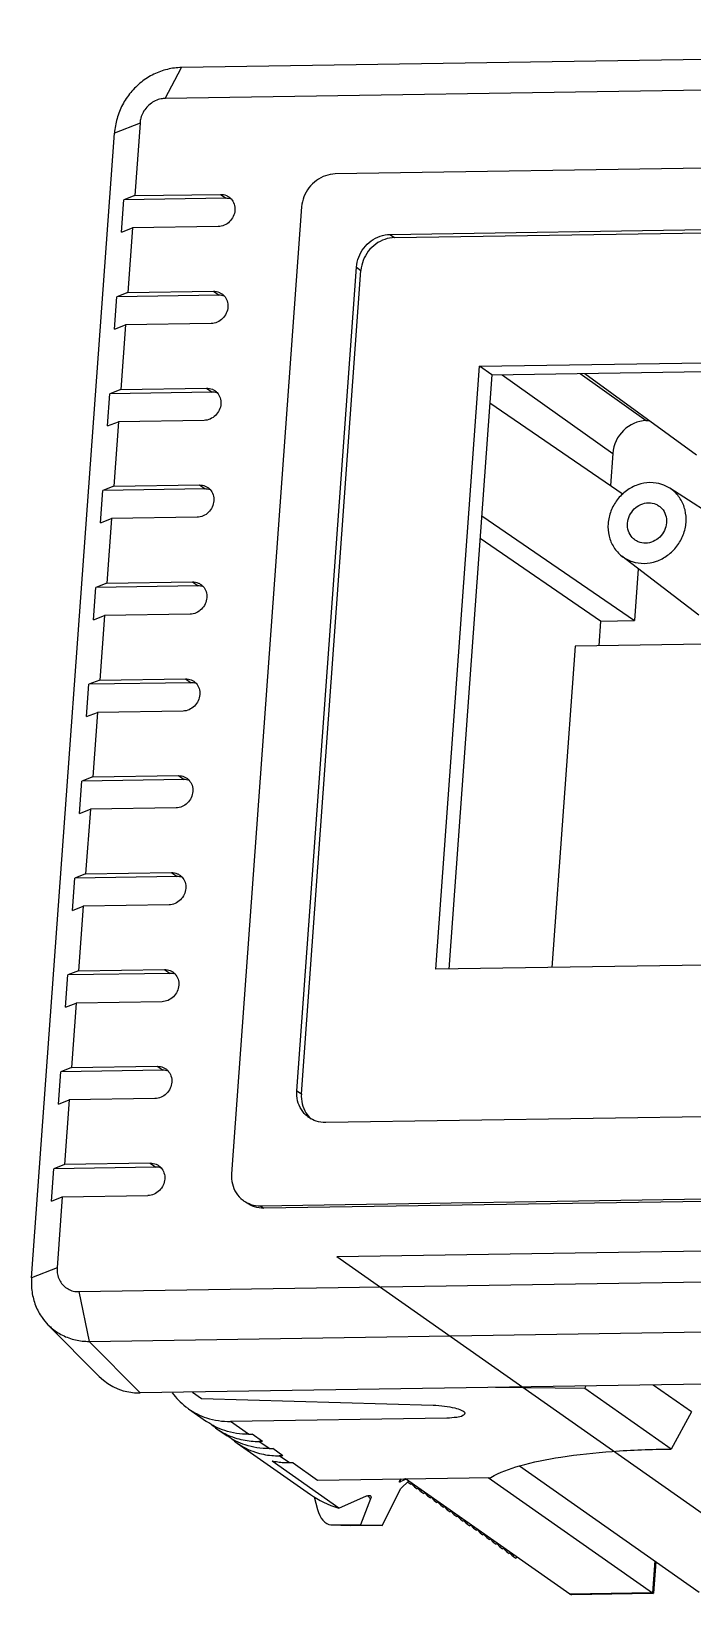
# Model space of a CAD drawing. Header units: millimetres. Extents: x 0 to 3909, y 0 to 1786.
# Drawn here: x 3632.5 to 3672.3, y 1518.1 to 1612.1 of the extents above; entities that cross this region are included whole.
import ezdxf

# ---------------------------------------------------------------- set-up
doc = ezdxf.new("R2010")
doc.units = ezdxf.units.MM
doc.header["$MEASUREMENT"] = 0
doc.layers.get('0').update_dxf_attribs({"linetype": 'CONTINUOUS'})

# ---------------------------------------------------------------- blocks, each defined once
blk = doc.blocks.new('dhgh')
at = {"color": 7, "linetype": 'Continuous'}
for p, q in [((-4690.539866428137, 1960.13001477049), (-4831.991602680817, 1957.94511824875)), ((-4691.523360917837, 1958.27469699269), (-4832.975097167977, 1956.08980047349)), ((-4832.975097167977, 1956.08980047349), (-4831.991602680817, 1957.94511824875)), ((-4834.484550440657, 1954.61403729599), (-4836.016811404576, 1954.00974977965)), ((-4834.484550440657, 1954.61403729599), (-4834.800673204397, 1950.24743770815)), ((-4840.999102321357, 1885.18943036443), (-4836.016811404576, 1954.00974977965)), ((-4702.857757667336, 1953.40213062405), (-4822.752215066157, 1951.55021286231)), ((-4834.800673204397, 1950.24743770815), (-4829.648407593277, 1950.32702080527)), ((-4829.648407593277, 1950.32702080527), (-4829.307338697056, 1950.08721490185)), ((-4835.587976770757, 1948.05094794061), (-4835.447426015537, 1949.99237368183)), ((-4834.800673204397, 1950.24743770815), (-4835.447426015537, 1949.99237368183)), ((-4829.307338697056, 1950.08721490185), (-4835.447426015537, 1949.99237368183)), ((-4824.767581416417, 1949.57982828391), (-4828.977076525476, 1891.43412738225)), ((-4819.457111864656, 1947.91652575073), (-4742.589672409596, 1949.10383815639)), ((-4819.184256748696, 1947.72468102901), (-4742.316817293637, 1948.91199343467)), ((-4835.587976770757, 1948.05094794061), (-4834.941223957077, 1948.30601196947)), ((-4834.941223957077, 1948.30601196947), (-4835.222325467516, 1944.42316048957)), ((-4829.788958348497, 1948.38559506405), (-4834.941223957077, 1948.30601196947)), ((-4819.457111864656, 1947.91652575073), (-4819.184256748696, 1947.72468102901)), ((-4825.056522466677, 1896.43978481313), (-4821.472478217456, 1945.94614117233)), ((-4824.783667350716, 1896.24794009141), (-4821.199623101496, 1945.75429645061)), ((-4821.472478217456, 1945.94614117233), (-4821.199623101496, 1945.75429645061)), ((-4836.009629033877, 1942.22667072203), (-4835.869078278656, 1944.16809646325)), ((-4835.222325467516, 1944.42316048957), (-4835.869078278656, 1944.16809646325)), ((-4829.728990962716, 1944.26293768327), (-4835.869078278656, 1944.16809646325)), ((-4835.222325467516, 1944.42316048957), (-4830.070059856396, 1944.50274358669)), ((-4830.070059856396, 1944.50274358669), (-4829.728990962716, 1944.26293768327)), ((-4836.009629033877, 1942.22667072203), (-4835.362876222736, 1942.48173475089)), ((-4835.362876222736, 1942.48173475089), (-4835.643977733176, 1938.59888327099)), ((-4830.210610611617, 1942.56131784547), (-4835.362876222736, 1942.48173475089)), ((-4814.078656357937, 1939.99804291615), (-4748.553851260996, 1941.01015434379)), ((-4816.703441705256, 1903.74191722941), (-4814.078656357937, 1939.99804291615)), ((-4813.328304790317, 1939.47046993015), (-4814.078656357937, 1939.99804291615)), ((-4813.328304790317, 1939.47046993015), (-4748.592928012917, 1940.47038766361)), ((-4813.328304790317, 1939.47046993015), (-4815.914013383177, 1903.75411092359)), ((-4812.705588082997, 1939.48008855963), (-4806.063192647976, 1934.75219255697)), ((-4808.023738658297, 1939.55240549653), (-4804.047903036197, 1936.72250210885)), ((-4807.739018574956, 1939.55680334905), (-4801.026064998096, 1934.66138331771)), ((-4836.431281299537, 1936.40239350345), (-4836.290730544317, 1938.34381924467)), ((-4835.643977733176, 1938.59888327099), (-4836.290730544317, 1938.34381924467)), ((-4830.150643225837, 1938.43866046469), (-4836.290730544317, 1938.34381924467)), ((-4835.643977733176, 1938.59888327099), (-4830.491712122057, 1938.67846636811)), ((-4830.491712122057, 1938.67846636811), (-4830.150643225837, 1938.43866046469)), ((-4813.449224284317, 1937.80021054779), (-4805.443502906916, 1932.30612257485)), ((-4836.431281299537, 1936.40239350345), (-4835.784528488397, 1936.65745752977)), ((-4835.784528488397, 1936.65745752977), (-4836.065629996297, 1932.77460605241)), ((-4830.632262877277, 1936.73704062689), (-4835.784528488397, 1936.65745752977)), ((-4804.047903036197, 1936.72250210885), (-4803.856474615397, 1936.72545895841)), ((-4806.063192647976, 1934.75219255697), (-4806.202564987976, 1932.82704425843)), ((-4836.852933562657, 1930.57811628487), (-4836.712382809977, 1932.51954202355)), ((-4836.065629996297, 1932.77460605241), (-4836.712382809977, 1932.51954202355)), ((-4830.572295491496, 1932.61438324611), (-4836.712382809977, 1932.51954202355)), ((-4836.065629996297, 1932.77460605241), (-4830.913364385176, 1932.85418914953)), ((-4830.913364385176, 1932.85418914953), (-4830.572295491496, 1932.61438324611)), ((-4797.724887066557, 1929.50875226917), (-4802.633388844657, 1932.66141351273)), ((-4836.852933562657, 1930.57811628487), (-4836.206180751517, 1930.83318031119)), ((-4836.206180751517, 1930.83318031119), (-4836.487282261956, 1926.95032883383)), ((-4831.053915140396, 1930.91276340831), (-4836.206180751517, 1930.83318031119)), ((-4813.941151926317, 1931.00522045987), (-4804.755358037337, 1924.70128389581)), ((-4806.793113291256, 1924.66980825137), (-4814.039772587596, 1929.64297454073)), ((-4800.879525369916, 1925.02200282003), (-4805.507124217316, 1928.57418405449)), ((-4804.529315233136, 1927.82361019623), (-4804.755358037337, 1924.70128389581)), ((-4836.487282261956, 1926.95032883383), (-4837.134035073097, 1926.69526480497)), ((-4830.993947754617, 1926.79010602753), (-4837.134035073097, 1926.69526480497)), ((-4836.487282261956, 1926.95032883383), (-4831.335016650837, 1927.02991192841)), ((-4831.335016650837, 1927.02991192841), (-4830.993947754617, 1926.79010602753)), ((-4837.274585828316, 1924.75383906629), (-4837.134035073097, 1926.69526480497)), ((-4837.274585828316, 1924.75383906629), (-4836.627833017177, 1925.00890309261)), ((-4836.627833017177, 1925.00890309261), (-4836.908934525077, 1921.12605161271)), ((-4831.475567406056, 1925.08848618973), (-4836.627833017177, 1925.00890309261)), ((-4749.780073492317, 1924.07236266699), (-4808.316904917277, 1923.16818911085)), ((-4806.793113291256, 1924.66980825137), (-4806.900239795316, 1923.19007125149)), ((-4806.793113291256, 1924.66980825137), (-4804.755358037337, 1924.70128389581)), ((-4808.316904917277, 1923.16818911085), (-4809.715468030737, 1903.84985510091)), ((-4836.908934525077, 1921.12605161271), (-4831.756668916497, 1921.20563470983)), ((-4831.756668916497, 1921.20563470983), (-4831.415600020277, 1920.96582880895)), ((-4837.696238093977, 1918.92956184771), (-4837.555687338757, 1920.87098758639)), ((-4836.908934525077, 1921.12605161271), (-4837.555687338757, 1920.87098758639)), ((-4831.415600020277, 1920.96582880895), (-4837.555687338757, 1920.87098758639)), ((-4837.696238093977, 1918.92956184771), (-4837.049485280297, 1919.18462587403)), ((-4837.049485280297, 1919.18462587403), (-4837.330586790737, 1915.30177439413)), ((-4831.897219669177, 1919.26420897115), (-4837.049485280297, 1919.18462587403)), ((-4838.117890357096, 1913.10528462913), (-4837.977339601876, 1915.04671036781)), ((-4837.330586790737, 1915.30177439413), (-4837.977339601876, 1915.04671036781)), ((-4831.837252285936, 1915.14155159037), (-4837.977339601876, 1915.04671036781)), ((-4837.330586790737, 1915.30177439413), (-4832.178321179616, 1915.38135749125)), ((-4832.178321179616, 1915.38135749125), (-4831.837252285936, 1915.14155159037)), ((-4838.117890357096, 1913.10528462913), (-4837.471137545956, 1913.36034865545)), ((-4837.471137545956, 1913.36034865545), (-4837.752239056396, 1909.47749717555)), ((-4832.318871934836, 1913.43993175257), (-4837.471137545956, 1913.36034865545)), ((-4838.539542622757, 1907.281007410551), (-4838.398991867536, 1909.22243314923)), ((-4837.752239056396, 1909.47749717555), (-4838.398991867536, 1909.22243314923)), ((-4832.258904549057, 1909.31727437179), (-4838.398991867536, 1909.22243314923)), ((-4837.752239056396, 1909.47749717555), (-4832.599973445276, 1909.55708027267)), ((-4832.599973445276, 1909.55708027267), (-4832.258904549057, 1909.31727437179)), ((-4838.539542622757, 1907.281007410551), (-4837.892789809077, 1907.53607143687)), ((-4837.892789809077, 1907.53607143687), (-4838.173891319517, 1903.65321995697)), ((-4832.740524200497, 1907.61565453399), (-4837.892789809077, 1907.53607143687)), ((-4751.178636608316, 1904.75402865705), (-4816.703441705256, 1903.74191722941)), ((-4838.961194885876, 1901.45673019197), (-4838.820644130657, 1903.39815593065)), ((-4838.173891319517, 1903.65321995697), (-4838.820644130657, 1903.39815593065)), ((-4832.680556814717, 1903.49299715067), (-4838.820644130657, 1903.39815593065)), ((-4838.173891319517, 1903.65321995697), (-4833.021625708397, 1903.73280305409)), ((-4833.021625708397, 1903.73280305409), (-4832.680556814717, 1903.49299715067)), ((-4838.961194885876, 1901.45673019197), (-4838.314442074737, 1901.71179421829)), ((-4838.314442074737, 1901.71179421829), (-4838.595543585177, 1897.82894273839)), ((-4833.162176463617, 1901.791377315411), (-4838.314442074737, 1901.71179421829)), ((-4838.595543585177, 1897.82894273839), (-4839.242296396316, 1897.57387871207)), ((-4833.102209077837, 1897.66871993209), (-4839.242296396316, 1897.57387871207)), ((-4838.595543585177, 1897.82894273839), (-4833.443277974056, 1897.90852583551)), ((-4833.443277974056, 1897.90852583551), (-4833.102209077837, 1897.66871993209)), ((-4839.382847151537, 1895.63245297085), (-4839.242296396316, 1897.57387871207)), ((-4839.382847151537, 1895.63245297085), (-4838.736094340396, 1895.88751699971)), ((-4838.736094340396, 1895.88751699971), (-4839.017195848297, 1892.00466551981)), ((-4833.583828729276, 1895.96710009683), (-4838.736094340396, 1895.88751699971)), ((-4825.056522466677, 1896.43978481313), (-4824.783667350716, 1896.24794009141)), ((-4746.454818166716, 1895.71463031729), (-4823.322257624317, 1894.52731791163)), ((-4833.864930237177, 1892.08424861693), (-4839.017195848297, 1892.00466551981)), ((-4833.864930237177, 1892.08424861693), (-4833.523861343497, 1891.84444271351)), ((-4839.804499414657, 1889.80817575227), (-4839.663948661977, 1891.74960149349)), ((-4839.017195848297, 1892.00466551981), (-4839.663948661977, 1891.74960149349)), ((-4833.523861343497, 1891.84444271351), (-4839.663948661977, 1891.74960149349)), ((-4827.242811683116, 1889.52166048329), (-4707.348354284297, 1891.37357824249)), ((-4707.143712948597, 1891.22969470247), (-4827.038170344877, 1889.37777694073)), ((-4839.157746603517, 1890.06323978113), (-4834.005480992397, 1890.14282287571)), ((-4839.804499414657, 1889.80817575227), (-4839.157746603517, 1890.06323978113)), ((-4839.157746603517, 1890.06323978113), (-4839.466841829877, 1885.79371147743)), ((-4827.242811683116, 1889.52166048329), (-4827.038170344877, 1889.37777694073)), ((-4710.249078503157, 1888.18864325601), (-4822.644273514196, 1886.45256085061)), ((-4838.167925758677, 1884.36132702953), (-4696.716189505996, 1886.54622355127)), ((-4797.916778630957, 1869.06663293013), (-4822.644273514196, 1886.45256085061)), ((-4839.466841829877, 1885.79371147743), (-4840.999102321357, 1885.18943036443)), ((-4838.167925758677, 1884.36132702953), (-4837.535326607316, 1881.36973209833)), ((-4837.535326607316, 1881.36973209833), (-4696.083590354637, 1883.55462861753)), ((-4840.017975365657, 1882.37495619405), (-4836.938234964317, 1879.26124952333)), ((-4837.535326607316, 1881.36973209833), (-4834.470897099916, 1878.27150518329)), ((-4691.974628503996, 1880.47253579519), (-4834.470897099916, 1878.27150518329)), ((-4831.330886613377, 1878.32000651885), (-4830.794065972516, 1877.94256735501)), ((-4830.794065972516, 1877.94256735501), (-4816.865928464356, 1877.53909766665)), ((-4807.745964517377, 1878.54648244639), (-4813.109268835196, 1878.60146187669)), ((-4802.558459581256, 1874.89914221505), (-4807.745964517377, 1878.54648244639)), ((-4801.330917471956, 1877.13350685223), (-4803.627058863916, 1878.74792630563)), ((-4831.570597944977, 1877.32031670721), (-4830.479177481137, 1876.55293781779)), ((-4801.330917471956, 1877.13350685223), (-4802.558459581256, 1874.89914221505)), ((-4829.865253468956, 1876.12128719519), (-4829.251329459316, 1875.68963657005)), ((-4816.033657149476, 1876.75793831965), (-4829.046156590517, 1876.55694421567)), ((-4827.954736126677, 1875.78956532879), (-4829.046156590517, 1876.55694421567)), ((-4828.637405447136, 1875.25798594491), (-4824.233897678097, 1872.16187495401)), ((-4827.954736126677, 1875.78956532879), (-4827.736704276736, 1875.79293309955)), ((-4827.122780267096, 1875.36128247441), (-4827.736704276736, 1875.79293309955)), ((-4827.122780267096, 1875.36128247441), (-4827.340812114497, 1875.35791470365)), ((-4826.726888104857, 1874.92626408105), (-4827.340812114497, 1875.35791470365)), ((-4826.726888104857, 1874.92626408105), (-4826.508856254917, 1874.92963185181)), ((-4822.532559079256, 1871.35055512123), (-4826.543961406956, 1874.17097635871)), ((-4825.894932245276, 1874.49798122667), (-4826.508856254917, 1874.92963185181)), ((-4825.894932245276, 1874.49798122667), (-4826.112964092677, 1874.49461345591)), ((-4825.499040083037, 1874.06296283077), (-4826.112964092677, 1874.49461345591)), ((-4825.281008233096, 1874.06633060153), (-4825.499040083037, 1874.06296283077)), ((-4825.281008233096, 1874.06633060153), (-4823.815492347777, 1873.03592482643)), ((-4811.664672839457, 1873.88364790873), (-4800.863966048737, 1866.28965948993)), ((-4823.815492347777, 1873.03592482643), (-4813.400688458097, 1873.19679431927)), ((-4819.925385919217, 1870.30343506917), (-4818.806774762997, 1872.51694114507)), ((-4818.887581817537, 1872.91617700395), (-4818.890436294936, 1872.91885743547)), ((-4818.890084951977, 1872.97199410085), (-4818.842594803116, 1872.91962416495)), ((-4818.888077851597, 1872.95980274855), (-4818.864371330556, 1872.99531175043)), ((-4818.864371330556, 1872.99531175043), (-4818.771556807016, 1873.11383463251)), ((-4818.472939923937, 1873.07990146949), (-4818.842594803116, 1872.91962416495)), ((-4818.332186080477, 1872.98093729353), (-4818.806774762997, 1872.51694114507)), ((-4818.672115090736, 1873.11537063147), (-4818.606149868337, 1873.06899041435)), ((-4818.514153501656, 1873.10887878009), (-4818.606149868337, 1873.06899041435)), ((-4808.644450772216, 1866.16948030687), (-4818.526583809537, 1873.11761854163)), ((-4818.381762438017, 1872.91122337149), (-4818.398384954937, 1872.92955391649)), ((-4818.319546677257, 1872.97205051425), (-4818.381762438017, 1872.91122337149)), ((-4818.381762438017, 1872.91122337149), (-4818.211227988637, 1872.79132042105)), ((-4818.119231624497, 1872.83120878679), (-4818.211227988637, 1872.79132042105)), ((-4817.986840558317, 1872.63355338073), (-4818.152857432277, 1872.81662909535)), ((-4817.924624797557, 1872.69438052095), (-4817.986840558317, 1872.63355338073)), ((-4817.986840558317, 1872.63355338073), (-4817.816306111476, 1872.51365042775)), ((-4817.724309744796, 1872.55353879603), (-4817.816306111476, 1872.51365042775)), ((-4817.591918681157, 1872.35588338743), (-4817.757935555117, 1872.53895910459)), ((-4817.529702920397, 1872.41671053019), (-4817.591918681157, 1872.35588338743)), ((-4817.591918681157, 1872.35588338743), (-4817.421384231777, 1872.23598043699)), ((-4817.329387867637, 1872.27586880273), (-4817.421384231777, 1872.23598043699)), ((-4813.558322478617, 1873.19435946511), (-4803.676189441297, 1866.24622123035)), ((-4824.006348600557, 1872.02856230725), (-4823.811103646876, 1871.25827957299)), ((-4822.532559079256, 1871.35055512123), (-4820.859077907557, 1872.07615368527)), ((-4820.617905781317, 1871.90658530711), (-4821.235323990217, 1870.35013319269)), ((-4820.617905781317, 1871.90658530711), (-4820.785925313196, 1872.09186946029)), ((-4817.196996801456, 1872.07821339667), (-4817.363013675416, 1872.26128911129)), ((-4817.134781040697, 1872.13904053689), (-4817.196996801456, 1872.07821339667)), ((-4817.196996801456, 1872.07821339667), (-4817.026462354616, 1871.95831044369)), ((-4816.934465987937, 1871.99819881197), (-4817.026462354616, 1871.95831044369)), ((-4816.802074924297, 1871.80054340337), (-4816.968091798257, 1871.98361912053)), ((-4816.739859163536, 1871.86137054613), (-4816.802074924297, 1871.80054340337)), ((-4816.802074924297, 1871.80054340337), (-4816.631540474917, 1871.68064045293)), ((-4816.539544110777, 1871.72052881867), (-4816.631540474917, 1871.68064045293)), ((-4816.407153044596, 1871.52287341007), (-4816.573169921096, 1871.70594912723)), ((-4816.344937283837, 1871.58370055283), (-4816.407153044596, 1871.52287341007)), ((-4816.407153044596, 1871.52287341007), (-4816.236618597757, 1871.40297045963)), ((-4816.144622233616, 1871.44285882791), (-4816.236618597757, 1871.40297045963)), ((-4816.012231167437, 1871.24520341931), (-4816.178248041397, 1871.42827913647)), ((-4815.950015406676, 1871.30603055953), (-4816.012231167437, 1871.24520341931)), ((-4816.012231167437, 1871.24520341931), (-4815.841696718056, 1871.12530046887)), ((-4815.749700353917, 1871.16518883461), (-4815.841696718056, 1871.12530046887)), ((-4815.617309287736, 1870.96753342601), (-4815.783326164236, 1871.15060914317)), ((-4815.555093529517, 1871.02836056877), (-4815.617309287736, 1870.96753342601)), ((-4815.617309287736, 1870.96753342601), (-4815.446774840897, 1870.84763047557)), ((-4815.354778476756, 1870.88751884131), (-4815.446774840897, 1870.84763047557)), ((-4815.222387410577, 1870.68986343525), (-4815.388404284537, 1870.87293914987)), ((-4815.160171649817, 1870.75069057547), (-4815.222387410577, 1870.68986343525)), ((-4815.222387410577, 1870.68986343525), (-4815.051852963737, 1870.56996048481)), ((-4814.959856597056, 1870.60984885055), (-4815.051852963737, 1870.56996048481)), ((-4814.827465530876, 1870.41219344195), (-4814.993482407377, 1870.59526915911)), ((-4814.765249772657, 1870.47302058471), (-4814.827465530876, 1870.41219344195)), ((-4814.827465530876, 1870.41219344195), (-4814.656931084037, 1870.29229049151)), ((-4823.003880059397, 1870.34850983551), (-4821.839252533437, 1870.30696396229)), ((-4823.003817562697, 1870.34921386763), (-4822.986817462077, 1870.34818968375)), ((-4822.986817462077, 1870.34818968375), (-4821.235323990217, 1870.35013319269)), ((-4822.986817462077, 1870.34818968375), (-4821.821285914557, 1870.30661156269)), ((-4821.821285914557, 1870.30661156269), (-4821.839668714976, 1870.30777546181)), ((-4819.925385919217, 1870.30343506917), (-4821.821285914557, 1870.30661156269)), ((-4821.235323990217, 1870.35013319269), (-4819.925385919217, 1870.30343506917)), ((-4814.564934719897, 1870.33217885725), (-4814.656931084037, 1870.29229049151)), ((-4814.432543653716, 1870.13452345119), (-4814.598560527676, 1870.31759916581)), ((-4814.370327892957, 1870.19535059141), (-4814.432543653716, 1870.13452345119)), ((-4814.432543653716, 1870.13452345119), (-4814.262009206876, 1870.01462049821)), ((-4814.170012840197, 1870.05450886649), (-4814.262009206876, 1870.01462049821)), ((-4814.037621774017, 1869.85685345789), (-4814.203638650517, 1870.03992917505)), ((-4813.975406015797, 1869.91768060065), (-4814.037621774017, 1869.85685345789)), ((-4814.037621774017, 1869.85685345789), (-4813.867087327177, 1869.73695050745)), ((-4813.775090963037, 1869.77683887319), (-4813.867087327177, 1869.73695050745)), ((-4813.642699896856, 1869.57918346713), (-4813.808716770816, 1869.76225918175)), ((-4813.580484136097, 1869.64001060735), (-4813.642699896856, 1869.57918346713)), ((-4813.642699896856, 1869.57918346713), (-4813.472165450017, 1869.45928051415)), ((-4813.380169083337, 1869.49916888243), (-4813.472165450017, 1869.45928051415)), ((-4813.247778017157, 1869.30151347383), (-4813.413794893657, 1869.48458919099)), ((-4813.185562258936, 1869.36234061659), (-4813.247778017157, 1869.30151347383)), ((-4813.247778017157, 1869.30151347383), (-4813.077243570317, 1869.18161052339)), ((-4812.985247206177, 1869.22149888913), (-4813.077243570317, 1869.18161052339)), ((-4812.852856139996, 1869.02384348053), (-4813.018873013956, 1869.20691919769)), ((-4812.790640379237, 1869.08467062329), (-4812.852856139996, 1869.02384348053)), ((-4812.852856139996, 1869.02384348053), (-4812.682321693157, 1868.90394053009)), ((-4812.590325326477, 1868.94382889583), (-4812.682321693157, 1868.90394053009)), ((-4812.457934262837, 1868.74617348977), (-4812.623951136797, 1868.92924920693)), ((-4812.395718502077, 1868.80700062999), (-4812.457934262837, 1868.74617348977)), ((-4812.457934262837, 1868.74617348977), (-4812.287399813456, 1868.62627053933)), ((-4812.195403449316, 1868.66615890507), (-4812.287399813456, 1868.62627053933)), ((-4812.063012383136, 1868.46850349647), (-4812.229029257096, 1868.65157921363)), ((-4812.000796622377, 1868.52933063923), (-4812.063012383136, 1868.46850349647)), ((-4812.063012383136, 1868.46850349647), (-4811.892477936297, 1868.34860054603)), ((-4811.800481569617, 1868.38848891177), (-4811.892477936297, 1868.34860054603)), ((-4803.536984202817, 1868.16906139279), (-4803.676189441297, 1866.24622123035)), ((-4803.473935865617, 1868.12473204025), (-4803.611255715437, 1866.22793475689)), ((-4803.676189441297, 1866.24622123035), (-4808.644450772216, 1866.16948030687)), ((-4808.644450772216, 1866.16948030687), (-4808.545465112937, 1866.14051837089)), ((-4803.675718568476, 1866.21573659739), (-4808.539319153677, 1866.14061228739)), ((-4803.676189441297, 1866.24622123035), (-4803.618521260976, 1866.21820354445)), ((-4803.618491357556, 1866.21868787165), (-4803.610609968697, 1866.22307899063))]:
    blk.add_line(p, q, dxfattribs=at)
for centre, radius, start, end in [((-4829.293854893696, 1949.20213847033), 0.8851791364199999, 81.51854845637769, 90.87281194860095), ((-4829.289783253376, 1949.22385892981), 0.8630960894, 69.48029658380185, 81.57322088737465), ((-4829.715507159357, 1943.37786125175), 0.8851791364199999, 81.51854845648364, 90.87281194849675), ((-4829.711435516497, 1943.39958171123), 0.8630960894, 69.48029658369055, 81.57322088737465), ((-4830.137159422477, 1937.55358403317), 0.8851791364199999, 81.51854845637769, 90.87281194860095), ((-4830.133087782157, 1937.57530449265), 0.8630960894, 69.48029658380185, 81.57322088737465), ((-4830.558811688136, 1931.72930681459), 0.8851791364199999, 81.51854845648364, 90.87281194849675), ((-4830.554740047817, 1931.75102727407), 0.8630960894, 69.48029658369055, 81.57322088737465), ((-4830.980463951257, 1925.90502959601), 0.8851791364199999, 81.51854845637769, 90.87281194860095), ((-4830.976392310937, 1925.92675005549), 0.8630960894, 69.48029658369055, 81.57322088737465), ((-4831.402116216917, 1920.08075237743), 0.8851791364199999, 81.51854845637769, 90.87281194860095), ((-4831.398044576596, 1920.10247283691), 0.8630960894, 69.48029658369055, 81.57322088737465), ((-4831.823768480037, 1914.25647515885), 0.8851791364199999, 81.51854845637769, 90.87281194860095), ((-4831.819696839717, 1914.27819561833), 0.8630960894, 69.48029658369055, 81.57322088737465), ((-4832.245420745697, 1908.43219794027), 0.8851791364199999, 81.51854845648364, 90.87281194849675), ((-4832.241349105377, 1908.45391839975), 0.8630960894, 69.48029658369055, 81.57322088737465), ((-4832.667073011356, 1902.60792072169), 0.8851791364199999, 81.51854845648364, 90.87281194849675), ((-4832.663001368497, 1902.62964117863), 0.8630960894, 69.48029658380185, 81.57322088732121), ((-4833.088725274476, 1896.78364350057), 0.8851791364199999, 81.51854845637769, 90.87281194860095), ((-4833.084653634157, 1896.80536396005), 0.8630960894, 69.48029658369055, 81.57322088737465), ((-4833.510377540137, 1890.95936628199), 0.8851791364199999, 81.51854845637769, 90.87281194860095), ((-4833.506305899817, 1890.98108674147), 0.8630960894, 69.48029658380185, 81.57322088737465), ((-4827.514944715176, 1879.46637556723), 4.088164904679999, 229.1146136606932, 234.8765339303965), ((-4826.287096693357, 1878.60307431949), 4.088164904679999, 229.1146136606932, 234.8765339303965), ((-4827.409431926457, 1879.80830561489), 4.450919896719999, 265.009818340186, 270.8833637672906), ((-4826.181583904637, 1878.94500436461), 4.450919896719999, 265.009818340186, 270.8833637672906)]:
    blk.add_arc(centre, radius, start, end, dxfattribs=at)
for centre, major_axis, ratio, start_param, end_param in [((-4804.188316364716, 1934.78100464819), (1.1500747382, 1.636261777), 0.9089999201000001, 0.5834520481000001, 2.1541722225), ((-4834.179125290777, 1882.15984413507), (2.324662002939999, 3.268086775979999), 0.9066442348, -3.2986210721, -2.5538852362), ((-4806.888873556936, 1877.94386088303), (0.8663320062200002, 2.46991912924), 0.3875032565999999, 1.4002424129, 1.4617057902), ((-4819.690132775297, 1875.07933174545), (6.086384222939998, 0.4919609287), 0.6654724715, -2.4667613801, -2.1096830796), ((-4823.179289401237, 1871.35540331067), (-0.3125621663400001, 0.9888928380600002), 0.6118298537, 1.4763496653, 2.9256318965)]:
    blk.add_ellipse(centre, major_axis=major_axis, ratio=ratio, start_param=start_param, end_param=end_param, dxfattribs=at)
for points, start_tangent, end_tangent in [([(-4831.991602680817, 1957.94511824875), (-4832.840127872257, 1957.83992306925), (-4833.657820227217, 1957.54451656075), (-4834.403855682057, 1957.07356820115), (-4835.040860427856, 1956.45077352345), (-4835.537242942837, 1955.70703742139), (-4835.868018296016, 1954.87958435189), (-4836.016811404576, 1954.00974977965)], (-0.9999621470518104, -0.008700831197847477), (-0.06204915203301158, -0.9980730948843298)), ([(-4832.975099489537, 1956.08995205053), (-4833.220043017936, 1956.06408846751), (-4833.563821294057, 1955.95154165425), (-4833.877184398597, 1955.75655294085), (-4834.140508169637, 1955.49135718219), (-4834.337438677477, 1955.17242363667), (-4834.455619032937, 1954.81972414903), (-4834.484695802317, 1954.61404791065)], (-0.9998828489902013, -0.0153064788647932), (-0.07281866569801727, -0.9973451969734254)), ([(-4822.752215066157, 1951.55021286231), (-4823.338443990217, 1951.44624394909), (-4823.881046829317, 1951.16241196151), (-4824.326909839036, 1950.72650034921), (-4824.632388836917, 1950.18117917671), (-4824.767581416417, 1949.57982828391)], (-0.9998807282788778, -0.01544439110166447), (-0.07220666338387713, -0.9973896920276284)), ([(-4829.648407593277, 1950.32702080527), (-4829.293198377356, 1950.25788137535), (-4829.143413396257, 1950.17414068939)], (0.9998807282701495, 0.0154443916667389), (0.8177855468802813, -0.5755230658398666)), ([(-4829.143413396257, 1950.17414068939), (-4829.006044986716, 1950.05281267957), (-4828.826802205756, 1949.74429939769), (-4828.781033049137, 1949.37458191005), (-4828.877610072137, 1949.00236314979), (-4829.101064697616, 1948.68456055451), (-4829.421061502377, 1948.46668874743), (-4829.788958348497, 1948.38559506405)], (0.8177855473139801, -0.5755230652236053), (-0.9998807282851457, -0.01544439069587285)), ([(-4821.472478217456, 1945.94614117233), (-4821.337285637956, 1946.54749206767), (-4821.031806637537, 1947.09281323763), (-4820.585943630356, 1947.52872484993), (-4820.043340791257, 1947.81255684005), (-4819.457111864656, 1947.91652575073)], (0.07220666338387713, 0.9973896920276284), (0.9998807282788778, 0.01544439110166447)), ([(-4819.184256748696, 1947.72468102901), (-4819.770485675297, 1947.62071211833), (-4820.313088514396, 1947.33688012821), (-4820.758951521577, 1946.90096851591), (-4821.064430521997, 1946.35564734341), (-4821.199623101496, 1945.75429645061)], (-0.9998807282788778, -0.01544439110166447), (-0.07220666338387713, -0.9973896920276284)), ([(-4829.565065659377, 1944.34986347081), (-4829.427697249836, 1944.22853546099), (-4829.248454468877, 1943.92002217911), (-4829.202685314796, 1943.55030469147), (-4829.299262337797, 1943.17808593121), (-4829.522716963276, 1942.86028333593), (-4829.842713765496, 1942.64241152885), (-4830.210610611617, 1942.56131784547)], (0.8177855473139801, -0.5755230652236053), (-0.9998807282851457, -0.01544439069587285)), ([(-4830.070059856396, 1944.50274358669), (-4829.714850640476, 1944.43360415677), (-4829.565065659377, 1944.34986347081)], (0.9998807282701495, 0.0154443916667389), (0.8177855468802813, -0.5755230658398666)), ([(-4829.986717925037, 1938.52558625223), (-4829.849349515496, 1938.40425824241), (-4829.670106734537, 1938.09574496053), (-4829.624337577917, 1937.72602747289), (-4829.720914603457, 1937.35380871009), (-4829.944369226397, 1937.03600611481), (-4830.264366031157, 1936.81813431027), (-4830.632262877277, 1936.73704062689)], (0.8177855473139801, -0.5755230652236053), (-0.9998807282851457, -0.01544439069587285)), ([(-4830.491712122057, 1938.67846636811), (-4830.136502906136, 1938.60932693819), (-4829.986717925037, 1938.52558625223)], (0.9998807282701495, 0.0154443916667389), (0.8177855468802813, -0.5755230658398666)), ([(-4830.408370188156, 1932.70130903111), (-4830.271001778617, 1932.57998102383), (-4830.091758997656, 1932.27146774195), (-4830.045989843577, 1931.90175025431), (-4830.142566866576, 1931.52953149151), (-4830.366021492056, 1931.21172889623), (-4830.686018296817, 1930.99385709169), (-4831.053915140396, 1930.91276340831)], (0.8177855473139801, -0.5755230652236053), (-0.9998807282851457, -0.01544439069587285)), ([(-4830.913364385176, 1932.85418914953), (-4830.558155169257, 1932.78504971961), (-4830.408370188156, 1932.70130903111)], (0.9998807282701495, 0.0154443916667389), (0.8177855468802813, -0.5755230658398666)), ([(-4802.632518470476, 1932.66076576193), (-4803.108244666597, 1932.88725798611), (-4803.823833212557, 1932.99484719181), (-4804.556619369537, 1932.86488605219), (-4805.234872917777, 1932.51009606581), (-4805.792201678656, 1931.96520655107), (-4806.174050429817, 1931.28355508735), (-4806.343041153556, 1930.53186646881)], (-0.8414061646204294, 0.5404032440120423), (-0.07220666287978163, -0.9973896920641229)), ([(-4801.656002160877, 1930.60426356811), (-4801.716411455856, 1931.35240881807), (-4802.000307481916, 1932.02377703337), (-4802.479900523236, 1932.55265001169), (-4802.632518470476, 1932.66076576193)], (0.07220666276387325, 0.9973896920725139), (-0.8414061647840269, 0.5404032437573217)), ([(-4805.171281404117, 1930.54996574427), (-4805.048469975876, 1931.01568813515), (-4804.765965676776, 1931.41326396433), (-4804.383143041357, 1931.67497690547)], (0.07220666231070161, 0.9973896921053217), (0.9126820393931142, 0.4086703989393241)), ([(-4804.383143041357, 1931.67497690547), (-4804.366777221917, 1931.68216591573), (-4803.911677436156, 1931.78145610577), (-4803.469951136476, 1931.69601850169), (-4803.280759256797, 1931.59048065841)], (0.9126820389103727, 0.4086704000174285), (0.8179970781377249, -0.5752223745284467)), ([(-4803.280759256797, 1931.59048065841), (-4803.108847149517, 1931.43886020473), (-4802.883340280237, 1931.04913123311), (-4802.827761910316, 1930.58616429265)], (0.817997078255134, -0.5752223743614848), (-0.07220666244615166, -0.9973896920955156)), ([(-4805.507309048036, 1928.57432651039), (-4804.890798647837, 1928.24887205081), (-4804.175210099336, 1928.14128284511), (-4803.442423944896, 1928.27124398473), (-4802.764170396656, 1928.62603397111), (-4802.206841633237, 1929.17092348585), (-4801.824992884616, 1929.85257494957), (-4801.656002160877, 1930.60426356811)], (0.7932288998374787, -0.608923568654247), (0.07220666323115128, 0.9973896920386851)), ([(-4804.718284057637, 1929.54564937851), (-4804.890196164917, 1929.69726983219), (-4805.115703034196, 1930.08699880381), (-4805.171281404117, 1930.54996574427)], (-0.817997078255134, 0.5752223743614848), (0.07220666244615166, 0.9973896920955156)), ([(-4802.827761910316, 1930.58616429265), (-4802.950573336017, 1930.12044190177), (-4803.233077637657, 1929.72286607259), (-4803.632266092516, 1929.45396412119), (-4804.087365878277, 1929.35467393115), (-4804.529092177956, 1929.44011153523), (-4804.718284057637, 1929.54564937851)], (-0.07220666322507388, -0.9973896920391251), (-0.8179970783298056, 0.5752223742552977)), ([(-4806.343041153556, 1930.53186646881), (-4806.282631858577, 1929.78372121885), (-4805.998735832516, 1929.11235300355), (-4805.519142791197, 1928.58348002523), (-4805.507309048036, 1928.57432651039)], (-0.07220666306191235, -0.9973896920509373), (0.7932288993833626, -0.6089235692458119)), ([(-4830.830022453816, 1926.87703181253), (-4830.692654044276, 1926.75570380525), (-4830.513411263317, 1926.44719052337), (-4830.467642109236, 1926.07747303573), (-4830.564219132237, 1925.70525427293), (-4830.787673757717, 1925.38745167765), (-4831.107670559937, 1925.16957987311), (-4831.475567406056, 1925.08848618973)], (0.8177855473139801, -0.5755230652236053), (-0.9998807282851457, -0.01544439069587285)), ([(-4831.335016650837, 1927.02991192841), (-4830.979807434916, 1926.96077250103), (-4830.830022453816, 1926.87703181253)], (0.9998807282701495, 0.0154443916667389), (0.8177855468802813, -0.5755230658398666)), ([(-4831.756668916497, 1921.20563470983), (-4831.401459700577, 1921.13649528245), (-4831.251674719477, 1921.05275459395)], (0.9998807282701495, 0.0154443916667389), (0.8177855468802813, -0.5755230658398666)), ([(-4831.251674719477, 1921.05275459395), (-4831.114306307397, 1920.93142658667), (-4830.935063526436, 1920.62291330479), (-4830.889294372357, 1920.25319581715), (-4830.985871395356, 1919.88097705435), (-4831.209326020837, 1919.56317445907), (-4831.529322825597, 1919.34530265453), (-4831.897219669177, 1919.26420897115)], (0.8177855473139801, -0.5755230652236053), (-0.9998807282851457, -0.01544439069587285)), ([(-4831.673326982596, 1915.22847737537), (-4831.535958573057, 1915.10714936809), (-4831.356715792097, 1914.79863608621), (-4831.310946638017, 1914.42891859857), (-4831.407523661017, 1914.05669983577), (-4831.630978286496, 1913.73889724049), (-4831.950975088716, 1913.52102543595), (-4832.318871934836, 1913.43993175257)], (0.8177855473139801, -0.5755230652236053), (-0.9998807282851457, -0.01544439069587285)), ([(-4832.178321179616, 1915.38135749125), (-4831.823111963697, 1915.31221806387), (-4831.673326982596, 1915.22847737537)], (0.9998807282701495, 0.0154443916667389), (0.8177855468802813, -0.5755230658398666)), ([(-4832.094979248257, 1909.40420015679), (-4831.957610838716, 1909.28287214951), (-4831.778368057757, 1908.97435886509), (-4831.732598901137, 1908.60464137999), (-4831.829175924137, 1908.23242261719), (-4832.052630549617, 1907.91462002191), (-4832.372627354376, 1907.69674821483), (-4832.740524200497, 1907.61565453399)], (0.8177855473139801, -0.5755230652236053), (-0.9998807282851457, -0.01544439069587285)), ([(-4832.599973445276, 1909.55708027267), (-4832.244764229356, 1909.48794084529), (-4832.094979248257, 1909.40420015679)], (0.9998807282701495, 0.0154443916667389), (0.8177855468802813, -0.5755230658398666)), ([(-4832.516631511377, 1903.57992293821), (-4832.379263101837, 1903.45859493093), (-4832.200020320876, 1903.15008164651), (-4832.154251166797, 1902.78036415887), (-4832.250828189796, 1902.40814539861), (-4832.474282815277, 1902.09034280333), (-4832.794279617497, 1901.87247099625), (-4833.162176463617, 1901.791377315411)], (0.8177855473139801, -0.5755230652236053), (-0.9998807282851457, -0.01544439069587285)), ([(-4833.021625708397, 1903.73280305409), (-4832.666416492477, 1903.66366362417), (-4832.516631511377, 1903.57992293821)], (0.9998807282701495, 0.0154443916667389), (0.8177855468802813, -0.5755230658398666)), ([(-4832.938283777037, 1897.75564571963), (-4832.800915367497, 1897.63431770981), (-4832.621672586536, 1897.32580442793), (-4832.575903429917, 1896.95608694029), (-4832.672480455457, 1896.58386818003), (-4832.895935078397, 1896.26606558475), (-4833.215931883156, 1896.04819377767), (-4833.583828729276, 1895.96710009683)], (0.8177855473139801, -0.5755230652236053), (-0.9998807282851457, -0.01544439069587285)), ([(-4833.443277974056, 1897.90852583551), (-4833.088068758137, 1897.83938640559), (-4832.938283777037, 1897.75564571963)], (0.9998807282701495, 0.0154443916667389), (0.8177855468802813, -0.5755230658398666)), ([(-4824.332703444416, 1894.83314496317), (-4824.397403777297, 1894.88107565725), (-4824.781078209337, 1895.30417404143), (-4825.008195032216, 1895.84126861367), (-4825.056522466677, 1896.43978481313)], (-0.8179108191305711, 0.575345019922097), (0.07220666237868041, 0.9973896921004004)), ([(-4824.783667350716, 1896.24794009141), (-4824.735339916257, 1895.64942388941), (-4824.508223093377, 1895.11232931971), (-4824.199528879677, 1894.75136468477)], (-0.0722066622901866, -0.9973896921068068), (0.7507738287182951, -0.6605593524518989)), ([(-4823.322257624317, 1894.52731791163), (-4823.894728460577, 1894.61338927873), (-4824.332703444416, 1894.83314496317)], (-0.9998807282906325, -0.01544439034064809), (-0.8179108187010942, 0.5753450205326419)), ([(-4833.864930237177, 1892.08424861693), (-4833.509721021257, 1892.01510918701), (-4833.359936040157, 1891.93136850105)], (0.9998807282701495, 0.0154443916667389), (0.8177855468802813, -0.5755230658398666)), ([(-4833.359936040157, 1891.93136850105), (-4833.222567630617, 1891.81004049123), (-4833.043324849657, 1891.50152720935), (-4832.997555695577, 1891.13180972171), (-4833.094132718576, 1890.75959096145), (-4833.317587344057, 1890.44178836617), (-4833.637584148817, 1890.22391655909), (-4834.005480992397, 1890.14282287571)], (0.8177855473139801, -0.5755230652236053), (-0.9998807282851457, -0.01544439069587285)), ([(-4828.977076525476, 1891.43412738225), (-4828.928749088476, 1890.83561118279), (-4828.701632268137, 1890.29851661055), (-4828.317957836097, 1889.87541822637), (-4828.253257500677, 1889.82748753229)], (-0.07220666237868041, -0.9973896921004004), (0.8179108191305711, -0.575345019922097)), ([(-4828.253257500677, 1889.82748753229), (-4827.815282519377, 1889.60773184785), (-4827.242811683116, 1889.52166048329)], (0.8179108187010942, -0.5753450205326419), (0.9998807282906325, 0.01544439034064809)), ([(-4827.038170344877, 1889.37777694073), (-4827.610641183676, 1889.46384830529), (-4828.048616164977, 1889.68360398973)], (-0.9998807282906325, -0.01544439034064809), (-0.8179108187010942, 0.5753450205326419)), ([(-4839.466987206777, 1885.79372199303), (-4839.467660647137, 1885.58845886025), (-4839.400340664937, 1885.23862465517), (-4839.249199725156, 1884.92506750225), (-4839.023727394797, 1884.66742180215), (-4838.737926945317, 1884.48168790895), (-4838.409692996756, 1884.37952115113), (-4838.167923172957, 1884.36117548043)], (-0.07214464140945084, -0.9973941802095608), (0.9998543438119746, 0.01706725403589388)), ([(-4840.999102791257, 1885.18942396109), (-4840.975154007557, 1884.33478553575), (-4840.762938777936, 1883.52456913993), (-4840.372926494716, 1882.79901464235), (-4840.017783217197, 1882.37480755071)], (-0.08250536114856424, -0.9965906207574627), (0.7031128498014327, -0.7110782801099383)), ([(-4840.017783217197, 1882.37480755071), (-4839.824771314677, 1882.19453143933), (-4839.145656670877, 1881.74110351713), (-4838.369593884677, 1881.46148130269), (-4837.535326607316, 1881.36973209833)], (0.7031128492822383, -0.7110782806233168), (0.9999866376649582, 0.005169573631537397)), ([(-4832.544094791477, 1878.28033309045), (-4831.735679583317, 1877.44268829889), (-4831.572375152497, 1877.32163715923)], (0.5885795990183257, -0.8084392714480335), (0.8178798488792884, -0.5753890447316428)), ([(-4831.572375152497, 1877.32163715923), (-4830.481668677577, 1876.77357354365), (-4829.046156590517, 1876.55694421567)], (0.8178798491513352, -0.5753890443449453), (0.9998807282823371, 0.01544439087770033)), ([(-4816.865928464356, 1877.53909766665), (-4816.170856857297, 1877.48415007779), (-4815.561480069957, 1877.37050367567), (-4815.136919834496, 1877.21956016755), (-4814.963799718456, 1877.05707181333), (-4814.967222274477, 1877.03353999603)], (0.9995806925951563, -0.02895581100552767), (-0.2740831517432626, -0.9617059976575377)), ([(-4814.967222274477, 1877.03353999603), (-4815.070849255437, 1876.91000379149), (-4815.445705899677, 1876.80353254647), (-4816.033657149476, 1876.75793831965)], (-0.2740831508884917, -0.9617059979011446), (-0.9998807282711041, -0.01544439160493055)), ([(-4827.954736126677, 1875.78956532879), (-4829.390416803697, 1876.00625037675), (-4830.480960106477, 1876.55426223221)], (-0.9998807282749604, -0.01544439135527458), (-0.817879156529539, 0.5753900288626229)), ([(-4829.867030679016, 1876.12260764721), (-4828.776324204096, 1875.57454403163), (-4827.796595332977, 1875.37425640071)], (0.8178798492937128, -0.5753890441425644), (0.996207990846943, -0.08700367217938056)), ([(-4826.726888104857, 1874.92626408105), (-4828.162568781877, 1875.14294912647), (-4829.253112084656, 1875.69096098193)], (-0.9998807282749604, -0.01544439135527458), (-0.817879156529539, 0.5753900288626229)), ([(-4828.639182657196, 1875.25930639947), (-4827.548476182276, 1874.71124278389), (-4826.568747311157, 1874.51095515297)], (0.8178798492937128, -0.5753890441425644), (0.996207990846943, -0.08700367217938056)), ([(-4825.499040083037, 1874.06296283077), (-4825.852033466456, 1874.07135789145), (-4826.201008943257, 1874.10743148961), (-4826.543961406956, 1874.17097635871)], (-0.999880728284503, -0.01544439073747231), (-0.9750942985019053, 0.2217906874264052)), ([(-4813.400688458097, 1873.19679431927), (-4811.659291572597, 1873.88577700277), (-4809.184333797097, 1874.41525523261), (-4806.099326982617, 1874.75875193703), (-4802.558459581256, 1874.89914221505)], (0.870805357089309, 0.4916279386533692), (0.9999538476843819, 0.00960741907071255)), ([(-4818.890439236256, 1872.91885502755), (-4818.895321738557, 1872.93297681287), (-4818.888077851597, 1872.95980274855)], (-0.6332614101290382, 0.7739379732519798), (0.4594401351949071, 0.8882087379507622)), ([(-4818.842594803116, 1872.91962416495), (-4818.860982152677, 1872.91351986169), (-4818.876326386657, 1872.91234409823), (-4818.887581817537, 1872.91617700395)], (-0.9174709282141554, -0.397802835437175), (-0.8180383670066548, 0.5751636550627008)), ([(-4820.859077907557, 1872.07615368527), (-4820.689953374076, 1872.11248763851), (-4820.622575022677, 1872.07781662581)], (0.9174709210010069, 0.3978028520731899), (0.7264160677916556, -0.6872551901980143)), ([(-4820.622575022677, 1872.07781662581), (-4820.602314814277, 1872.05089963113), (-4820.617905781317, 1871.90658530711)], (0.7264160665155727, -0.6872551915468105), (-0.3687312279243991, -0.9295360571561304))]:
    blk.add_spline(points, degree=3, dxfattribs=dict(at, start_tangent=start_tangent, end_tangent=end_tangent))

msp = doc.modelspace()

# ---------------------------------------------------------------- block references
msp.add_blockref('dhgh', (8473.545459358407, -348.0434627675486))

doc.saveas('drawing.dxf')
